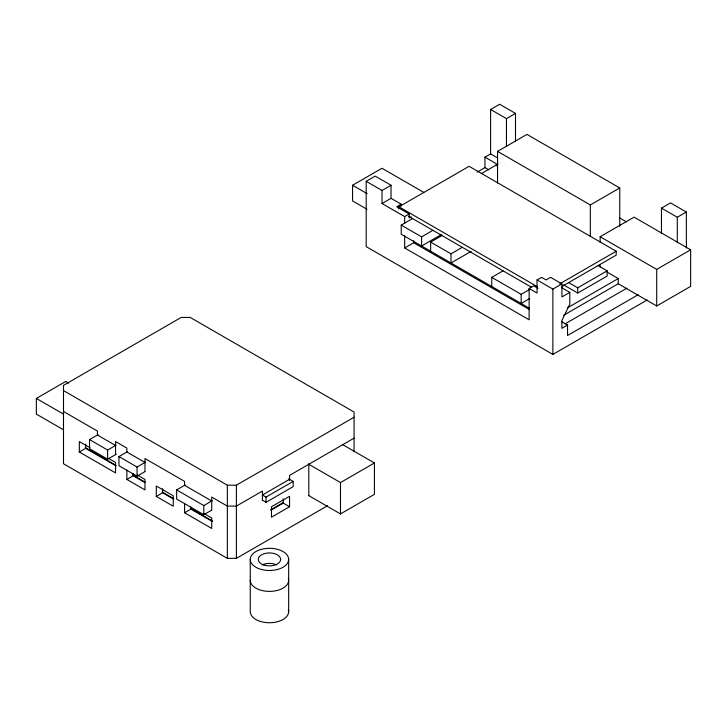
<?xml version="1.0" encoding="UTF-8"?>
<svg xmlns="http://www.w3.org/2000/svg" width="727" height="727" viewBox="0 0 727 727"><rect width="100%" height="100%" fill="white"/><g stroke="black" fill="none" stroke-linecap="round" stroke-linejoin="round"><path stroke-width="1.09" d="M367.017 209.276L352.568 200.934L352.568 185.258L381.984 168.273L423.786 192.401M647.094 300.033L552.874 354.422L366.181 246.635L366.181 181.314L375.196 176.107L391.035 185.258L391.035 198.317L401.222 204.196L401.222 206.159M497.204 157.714L490.607 153.897L490.607 109.477L499.658 104.252L515.498 113.403L515.498 141.165M366.181 181.314L382.029 190.456L391.035 185.258M490.607 109.477L506.446 118.628L515.498 113.403M63.313 429.684L36.35 414.117L36.35 398.441L65.766 381.457L68.683 383.138M382.029 190.456L382.029 203.524L391.035 198.317M401.222 204.196L396.733 206.786L409.183 213.974L409.183 217.9L411.091 216.791M398.959 208.776L398.959 206.813L469.106 166.31L616.196 251.233L616.196 255.15L562.08 286.402M477.094 172.154L484.954 167.619L484.954 157.168L490.607 153.897M497.55 183.013L497.55 151.38L526.966 134.395L619.749 187.957L619.749 226.379M382.029 203.524L404.657 216.591L409.183 213.974M481.292 173.653L497.995 164.011M529.401 308.257L401.222 234.248L401.222 225.106L412.536 218.573M401.222 225.106L421.587 236.866L432.901 230.332M404.657 235.63L404.657 247.943L413.672 242.745L529.311 309.502M441.698 234.403L421.587 246.008L421.587 236.866M430.638 251.233L430.638 242.091L441.952 235.557M116.247 454.221L107.632 459.191L89.53 448.741L89.53 439.59L98.018 434.691M116.02 465.862L85.686 448.35L79.343 452.003L79.343 441.553L90.112 447.768M89.53 439.59L107.632 450.049L116.12 445.142M430.638 242.091L451.004 253.85L462.317 247.316M471.114 251.388L451.004 262.992L451.004 253.85M144.709 471.75L137.049 476.176L118.946 465.725L118.946 456.574L127.434 451.676M497.55 151.38L590.333 204.941L619.749 187.957M118.946 456.574L137.049 467.034L145.536 462.127M126.871 470.033L126.871 479.438L133.205 475.785L144.637 482.383M491.743 286.511L491.743 277.36L503.057 270.835M600.129 242.327L600.129 236.729L634.08 217.137L690.65 249.797L690.65 286.374L656.708 305.976L618.241 283.766L563.67 315.264M156.287 496.423L173.253 506.228L173.253 495.769L156.287 485.972L156.287 496.423L162.621 492.77L172.99 498.758M404.657 247.943L529.12 319.798L529.12 288.446L537.035 293.017L537.035 279.95L541.56 277.341L546.086 279.95L550.612 277.341L561.926 283.875L561.926 296.934L569.814 292.39L569.814 304.15L561.889 320.48L561.889 328.313L567.551 325.051L567.551 335.501L638.251 294.68M661.461 233.658L661.461 208.122L670.512 202.897L686.352 212.039L686.352 248.08M211.466 510.29L203.805 514.716L176.652 499.04L176.652 489.889L185.14 484.991M529.12 288.446L533.645 285.829L538.044 288.374M491.743 277.36L521.159 294.344L529.647 289.446M529.774 298.515L521.159 303.495L521.159 294.344M559.69 283.857L616.196 251.233M537.035 279.95L552.874 289.101L561.926 283.875M661.461 208.122L677.3 217.264L686.352 212.039M184.567 503.348L184.567 512.753L190.91 509.1L212.248 521.413M568.678 282.585L577.729 287.81L607.145 270.835L607.145 276.06L577.729 293.045L563.589 284.875M63.503 390.599L227.342 485.191L236.393 485.191L354.067 417.253M176.652 489.889L203.805 505.574L212.293 500.676M567.569 307.794L618.241 278.541L618.241 283.766M354.067 438.154L289.573 475.394L289.573 480.474M289.573 479.311L262.42 494.987L266.037 497.077L293.19 481.401L293.19 486.627L266.037 502.302L262.265 500.131M600.129 236.729L656.708 269.39L690.65 249.797M565.07 323.869L626.938 288.146M270.835 509.727L283.503 502.412M270.844 510.236L283.239 503.093L289.573 506.746L289.573 496.296L271.471 506.746L271.471 517.197L289.573 506.746M308.303 463.99L340.49 482.574L374.432 462.981L374.432 494.333L340.49 513.934L308.748 495.605M354.067 451.83L354.067 412.027L190.229 317.435L181.177 317.435L63.503 385.374L63.503 463.762L227.342 558.354L236.393 558.354L327.586 505.701M619.495 217.864L626.365 221.826M484.954 157.168L496.268 163.702L496.268 165.792M484.954 167.619L488.726 169.8M598.094 265.6L607.145 270.835M606.8 271.934L618.241 278.541M561.326 287.492L569.814 292.39M398.959 206.813L537.289 286.674M408.656 216.328L531.492 287.247M352.568 185.258L367.153 193.673M562.026 321.861L567.551 325.051M342.244 444.397L374.432 462.981M288.664 478.784L293.19 481.401M63.503 411.5L97.445 431.102L97.445 435.019L115.557 445.469M36.35 398.441L63.567 414.154M144.973 462.454L126.871 452.003L126.871 448.086L115.557 441.553L115.557 454.62M211.73 500.994L184.567 485.318L184.567 481.401L144.973 458.537L144.973 471.605M108.705 458.501L115.557 462.454L115.557 472.913L79.116 451.876M137.348 475.04L144.973 479.438L144.973 489.889L126.871 479.438M203.969 513.507L211.73 517.978L211.73 528.438L184.567 512.753M85.341 447.632L115.829 465.225M132.541 474.876L145.327 482.265M162.048 491.915L173.844 498.722M190.565 508.382L212.202 520.868M677.3 217.264L677.3 242.809M656.708 269.39L656.708 305.976M600.129 264.728L600.129 266.963M590.333 204.941L590.333 236.584M577.729 287.81L577.729 293.045M552.874 289.101L552.874 354.422M506.446 118.628L506.446 146.391M413.672 240.655L413.672 242.745M404.657 216.591L404.657 223.307M340.49 482.574L340.49 513.934M308.802 464.289L308.802 495.641M288.655 559.399A19.202 11.087 0 0 1 259.848 569.005A19.202 11.087 0 0 1 259.848 549.803A19.202 11.087 0 0 1 288.655 559.399L288.655 611.661M283.239 498.904L283.239 503.093M266.037 497.077L266.037 502.302M262.42 500.212L262.42 491.07L236.393 506.092L227.342 506.092L211.73 497.077L211.73 510.145M250.252 559.399L250.252 611.661A19.202 11.087 0 0 0 271.126 622.703A19.202 11.087 0 0 0 288.355 609.735M236.393 485.191L236.393 558.354M227.342 485.191L227.342 558.354M203.805 505.574L203.805 514.716M190.91 507.01L190.91 509.1M162.621 488.589L162.621 492.77M137.049 467.034L137.049 476.176M133.205 473.695L133.205 475.785M107.632 450.049L107.632 459.191M85.686 444.17L85.686 448.35M288.355 578.374A19.202 11.087 0 0 1 271.126 591.351A19.202 11.087 0 0 1 250.252 580.3M262.247 564.897A11.205 6.47 0 0 1 276.651 564.897M263.846 564.997A11.205 6.47 0 0 0 280.649 559.399A11.205 6.47 0 0 0 263.846 553.801A11.205 6.47 0 0 0 263.846 564.997"/></g></svg>
